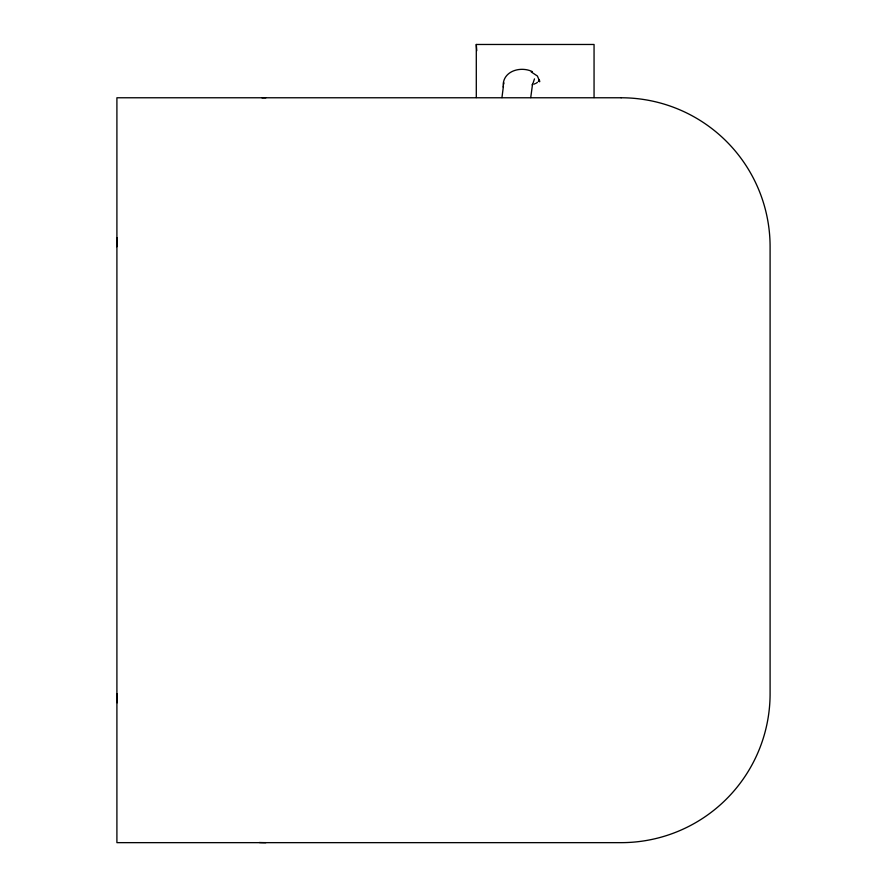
<?xml version="1.0" encoding="UTF-8"?>
<svg xmlns="http://www.w3.org/2000/svg" width="887" height="887" viewBox="0 0 887 887"><rect width="100%" height="100%" fill="white"/><g stroke="black" fill="none" stroke-linecap="round" stroke-linejoin="round"><path stroke-width="1.33" d="M501.953 97.603L503.417 86.183M530.736 97.603L532.555 84.032L532.366 85.174L534.473 78.888M503.251 87.203C501.732 71.315 520.27 65.705 532.4 71.647M503.772 84.032L503.971 82.89M538.398 81.482L538.941 79.608L537.378 76.005L531.235 71.958M537.411 82.402L536.047 83.256M534.329 84.11L535.171 83.6M476.297 97.548L476.297 44.472L594.057 44.472L594.057 97.548M539.274 79.63L539.773 81.648M538.897 79.63L539.385 81.648M476.297 44.472L476.762 50.681M116.907 246.741A148.972 148.972 0 0 1 117.184 237.649M261.987 97.814A148.972 148.972 0 0 1 265.878 97.77M265.878 842.65A148.972 148.972 0 0 1 259.392 842.506M117.184 702.77A148.972 148.972 0 0 1 116.907 693.678M621.122 97.77L116.907 97.77L116.907 842.65L621.122 842.65A148.972 148.972 0 0 0 770.093 693.678L770.093 246.741A148.972 148.972 0 0 0 621.122 97.77"/></g></svg>
